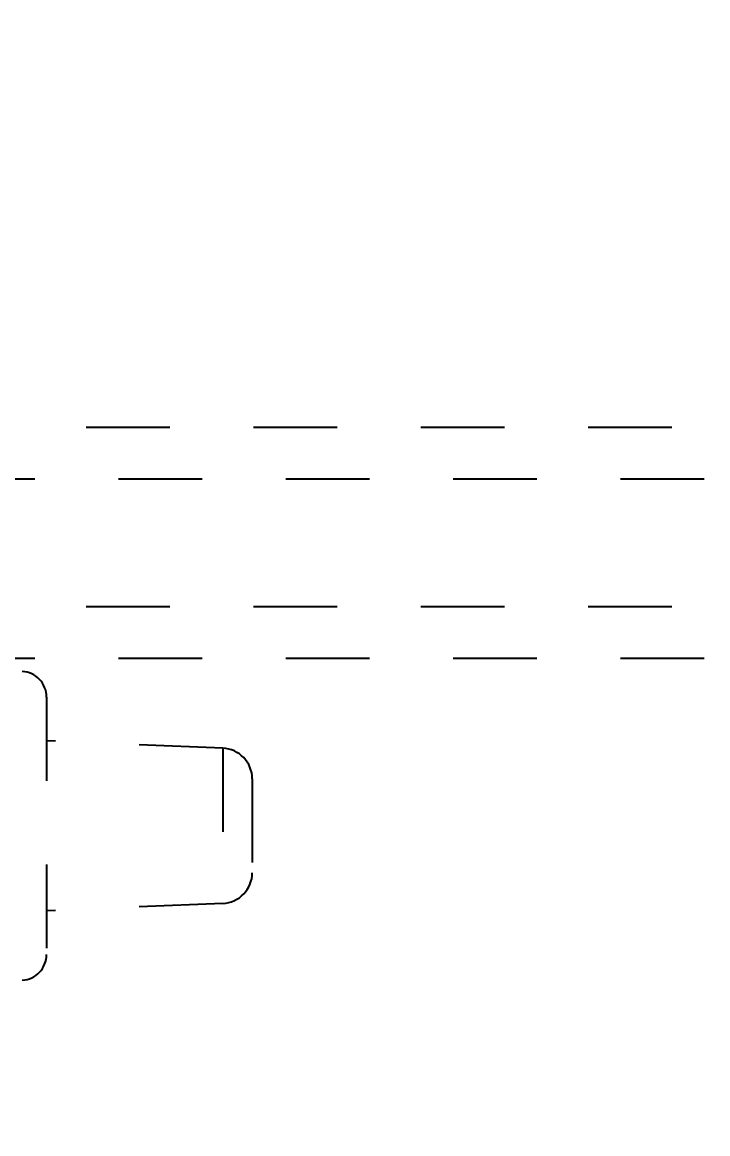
# Model space of a CAD drawing. Header units: millimetres. Extents: x 2141 to 4292, y -4498 to 2648.
# Drawn here: x 3656.24 to 3669.62, y -192.02 to -170.32 of the extents above; entities that cross this region are included whole.
import ezdxf

# ---------------------------------------------------------------- set-up
doc = ezdxf.new("R2010")
doc.units = ezdxf.units.MM
doc.header["$LTSCALE"] = 16.335
doc.header["$PDMODE"] = 3
doc.header["$PDSIZE"] = 0.3125
doc.linetypes.add('HIDDEN', pattern=[0.2, 0.1, -0.1])
doc.layers.get('0').update_dxf_attribs({"linetype": 'CONTINUOUS'})
doc.layers.get('Defpoints').update_dxf_attribs({"linetype": 'CONTINUOUS'})
doc.layers.add('21', color=7, linetype='CONTINUOUS')
doc.styles.get("Standard").update_dxf_attribs({"font": 'txt', "width": 0.8})
doc.dimstyles.get("Standard").update_dxf_attribs({"dimtxt": 0.15625, "dimasz": 0.1875, "dimexe": 0.125, "dimexo": 0.0625, "dimtad": 0, "dimtih": 1, "dimtoh": 1, "dimdsep": 46, "dimtxsty": 'Standard', "dimcen": 0.09, "dimadec": 0, "dimazin": 0, "dimtp": 0.01, "dimtm": 0.01, "dimtfac": 1, "dimtofl": 0, "dimtmove": 0, "dimatfit": 3, "dimfxl": 0, "dimtolj": 1, "dimarcsym": 0})

# ---------------------------------------------------------------- blocks, each defined once
blk = doc.blocks.new('*D31')
at = {"color": 4, "lineweight": -2}
for p, q in [((3636.413, -222.472), (3636.413, -47.587)), ((3644.413, -47.587), (3658.013, -47.587)), ((3706.418, -47.587), (3680.413, -47.587)), ((3714.418, -73.33), (3714.418, -47.587))]:
    blk.add_line(p, q, dxfattribs=at)
at = {"color": 4}
for points in [[(3644.413, -46.254), (3644.413, -48.921), (3636.413, -47.587)], [(3706.418, -46.254), (3706.418, -48.921), (3714.418, -47.587)]]:
    blk.add_solid(points, dxfattribs=at)
at = {"layer": 'Defpoints', "color": 0}
for p in [(3714.418, -47.587), (3714.418, -73.33), (3636.413, -222.472)]:
    blk.add_point(p, dxfattribs=at)
at = {"color": 6, "insert": (3669.213, -47.587), "char_height": 8, "attachment_point": 5}
blk.add_mtext('\\A1;78.01', dxfattribs=at)

msp = doc.modelspace()

# ---------------------------------------------------------------- linework, layer by layer
at = {"layer": '21', "color": 8, "linetype": 'HIDDEN'}
for p, q in [((3647.688, -178.225), (3714.558, -178.225)), ((3651.588, -179.23), (3714.558, -179.23)), ((3647.688, -181.725), (3714.558, -181.725)), ((3651.588, -182.73), (3714.558, -182.73)), ((3656.717, -183.491), (3656.717, -188.519)), ((3660.158, -184.491), (3656.717, -184.347)), ((3660.158, -184.491), (3660.158, -187.519)), ((3660.733, -185.09), (3660.733, -186.92)), ((3660.158, -187.519), (3656.717, -187.663))]:
    msp.add_line(p, q, dxfattribs=at)
for centre, radius, start, end in [((3656.217, -183.491), 0.5, 0, 87), ((3660.133, -185.09), 0.6, 0, 87.6), ((3660.133, -186.92), 0.6, 272.4, 0), ((3656.217, -188.519), 0.5, 273, 0)]:
    msp.add_arc(centre, radius, start, end, dxfattribs=at)

# ---------------------------------------------------------------- dimensions: what is measured, and where the dimension line sits
dim = msp.add_linear_dim(base=(3714.417536278, -47.587400992), p1=(3636.412536278, -222.4722973), p2=(3714.417536278, -73.330448609), dimstyle='Standard', override={"dimtxt": 8, "dimasz": 8, "dimexe": 0, "dimexo": 0, "dimgap": 0, "dimtih": 0, "dimtoh": 0, "dimzin": 0, "dimcen": 0, "dimclrd": 4, "dimclre": 4, "dimclrt": 6, "dimadec": 2, "dimtp": 0, "dimtm": 0, "dimtzin": 0})
dim.commit()
dim.dimension.update_dxf_attribs({"geometry": '*D31', "text_midpoint": (3669.212567395, -47.587400992), "dimtype": 160})

doc.saveas('drawing.dxf')
